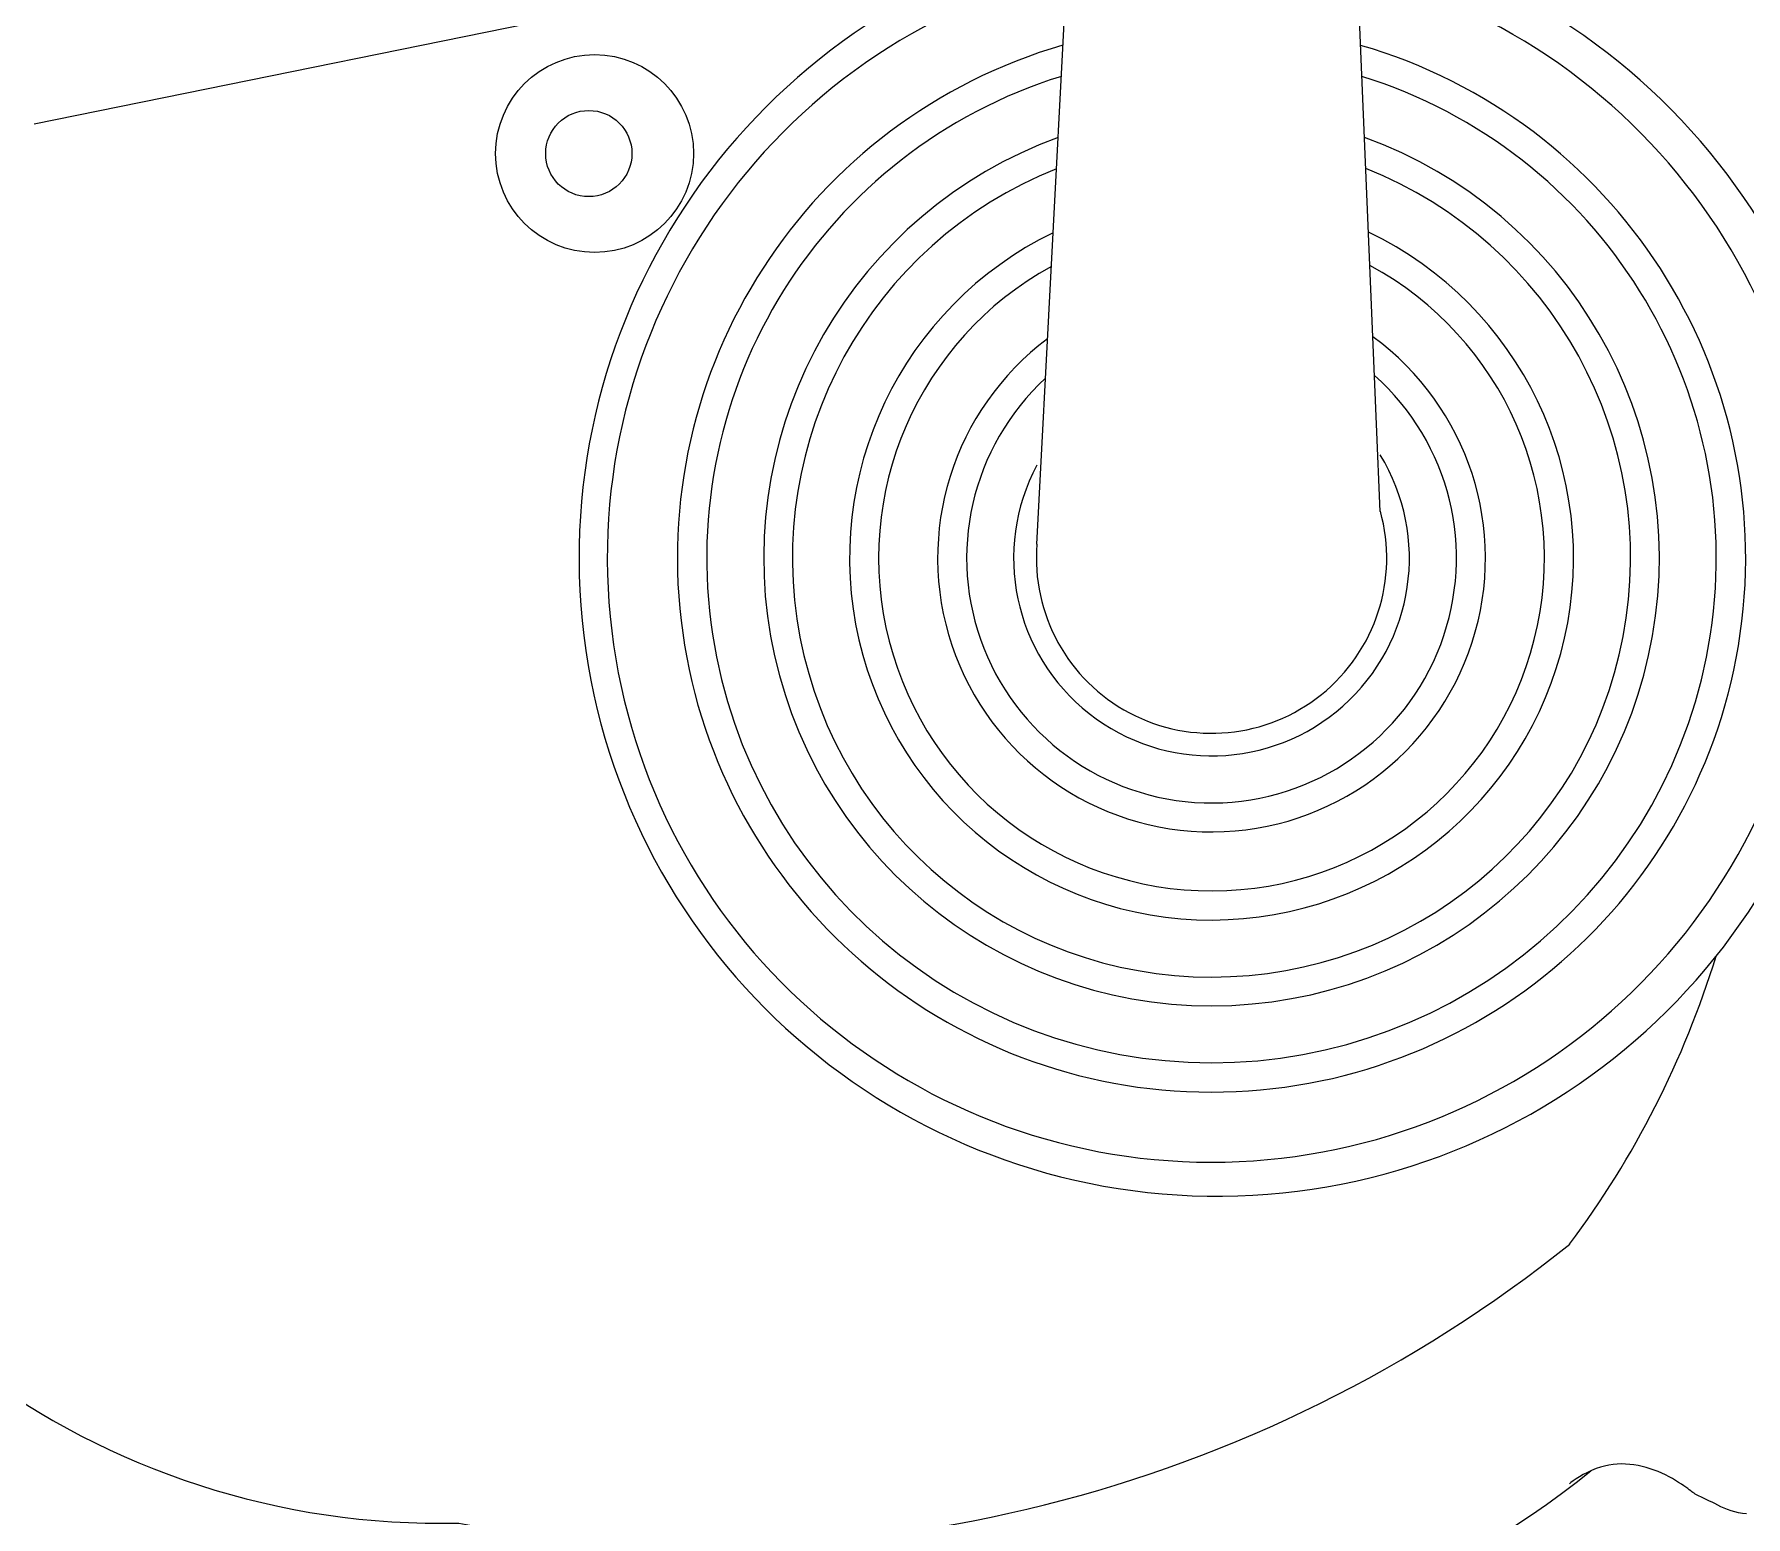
# Model space of a CAD drawing. Header units: millimetres. Extents: x -390 to 2317, y 0 to 1124.
# Drawn here: x 500.4 to 636.2, y 203.7 to 321.4 of the extents above; entities that cross this region are included whole.
import ezdxf

# ---------------------------------------------------------------- set-up
doc = ezdxf.new("R2010")
doc.units = ezdxf.units.MM
doc.layers.add('ceco.net 102 chopper', color=7, linetype='Continuous')

msp = doc.modelspace()

# ---------------------------------------------------------------- linework, layer by layer
at = {"layer": 'ceco.net 102 chopper'}
for p, q in [((579.99, 280.89), (589.3, 459.46)), ((559.22, 326.19), (500.43, 314.23)), ((625.36, 207.81), (625.03, 207.73)), ((625.7, 207.86), (625.36, 207.81)), ((626.03, 207.89), (625.7, 207.86)), ((626.36, 207.9), (626.03, 207.89)), ((626.69, 207.89), (626.36, 207.9)), ((627.02, 207.87), (626.69, 207.89)), ((627.35, 207.83), (627.02, 207.87)), ((627.68, 207.77), (627.35, 207.83)), ((628, 207.7), (627.68, 207.77)), ((622.36, 206.43), (622.24, 206.31)), ((622.54, 206.57), (622.36, 206.43)), ((622.77, 206.73), (622.54, 206.57)), ((623.04, 206.89), (622.77, 206.73)), ((623.34, 207.06), (623.04, 206.89)), ((623.67, 207.23), (623.34, 207.06)), ((624, 207.39), (623.67, 207.23)), ((624.35, 207.53), (624, 207.39)), ((624.69, 207.64), (624.35, 207.53)), ((625.03, 207.73), (624.69, 207.64)), ((628.33, 207.62), (628, 207.7)), ((628.65, 207.52), (628.33, 207.62)), ((628.96, 207.42), (628.65, 207.52)), ((629.27, 207.3), (628.96, 207.42)), ((629.57, 207.17), (629.27, 207.3)), ((629.86, 207.03), (629.57, 207.17)), ((630.14, 206.88), (629.86, 207.03)), ((630.41, 206.74), (630.14, 206.88)), ((630.66, 206.59), (630.41, 206.74)), ((630.9, 206.44), (630.66, 206.59)), ((631.12, 206.3), (630.9, 206.44)), ((631.31, 206.17), (631.12, 206.3)), ((631.48, 206.05), (631.31, 206.17)), ((631.63, 205.94), (631.48, 206.05)), ((631.75, 205.85), (631.63, 205.94)), ((631.86, 205.77), (631.75, 205.85)), ((631.96, 205.7), (631.86, 205.77)), ((632.04, 205.63), (631.96, 205.7)), ((632.13, 205.57), (632.04, 205.63)), ((632.22, 205.51), (632.13, 205.57)), ((632.31, 205.46), (632.22, 205.51)), ((632.42, 205.4), (632.31, 205.46)), ((632.54, 205.34), (632.42, 205.4)), ((632.67, 205.28), (632.54, 205.34)), ((632.82, 205.21), (632.67, 205.28)), ((632.98, 205.13), (632.82, 205.21)), ((633.15, 205.05), (632.98, 205.13)), ((633.34, 204.96), (633.15, 205.05)), ((633.55, 204.86), (633.34, 204.96)), ((633.77, 204.75), (633.55, 204.86)), ((634, 204.63), (633.77, 204.75)), ((634.25, 204.51), (634, 204.63)), ((634.51, 204.39), (634.25, 204.51)), ((634.79, 204.28), (634.51, 204.39)), ((635.07, 204.18), (634.79, 204.28)), ((635.36, 204.09), (635.07, 204.18)), ((635.66, 204.02), (635.36, 204.09)), ((635.97, 203.97), (635.66, 204.02)), ((636.28, 203.94), (635.97, 203.97))]:
    msp.add_line(p, q, dxfattribs=at)
msp.add_lwpolyline([(607.23, 283.5), (600.2, 450.51)], dxfattribs=at)
for centre, radius in [((544.89, 311.9), 7.85), ((544.43, 311.9), 3.42)]:
    msp.add_circle(centre, radius, dxfattribs=at)
for centre, radius, start, end in [((-132.43, 964.24), 867.97, 307.26398, 339.74902), ((537.37, 266.79), 82.43, 111.2203, 145.5965), ((594.3, 279.79), 50.64, 103.4808, 77.4479), ((593.84, 279.79), 47.94, 103.8606, 76.0093), ((593.84, 279.79), 42.38, 106.1474, 73.7871), ((593.84, 279.79), 40.05, 107.3107, 72.6573), ((593.84, 279.79), 35.53, 110.0315, 70.0167), ((593.84, 279.79), 33.25, 111.7103, 68.389), ((593.84, 279.79), 28.72, 115.9472, 64.2874), ((593.84, 279.79), 26.41, 118.7455, 61.5841), ((593.84, 279.79), 21.73, 126.7509, 53.8854), ((593.84, 279.79), 19.43, 132.6679, 48.2412), ((593.84, 279.79), 15.7, 151.9275, 31.467), ((593.84, 279.79), 13.9, 175.429, 15.5082), ((532.69, 265.31), 62.12, 195.2191, 271.3134), ((561.73, 270.51), 75.52, 323.2645, 342.8122), ((554.03, 310.44), 109.07, 259.4773, 308.7207), ((578.27, 264.1), 72.84, 272.0827, 308.8201)]:
    msp.add_arc(centre, radius, start, end, dxfattribs=at)

doc.saveas('drawing.dxf')
